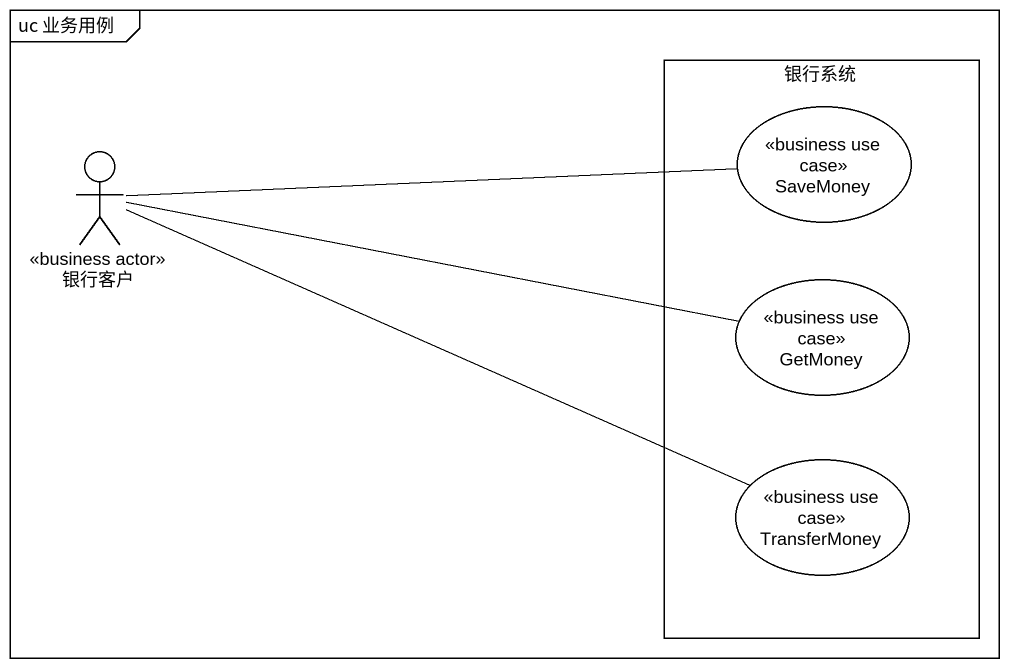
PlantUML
@startuml
mainframe uc 业务用例
rectangle 银行系统 {
  usecase SaveMoney <<business use case>>
  usecase GetMoney <<business use case>>
  usecase TransferMoney <<business use case>>
}
actor 银行客户 <<business actor>>
银行客户 -right- SaveMoney
银行客户 -right- GetMoney
银行客户 -right- TransferMoney
@enduml
